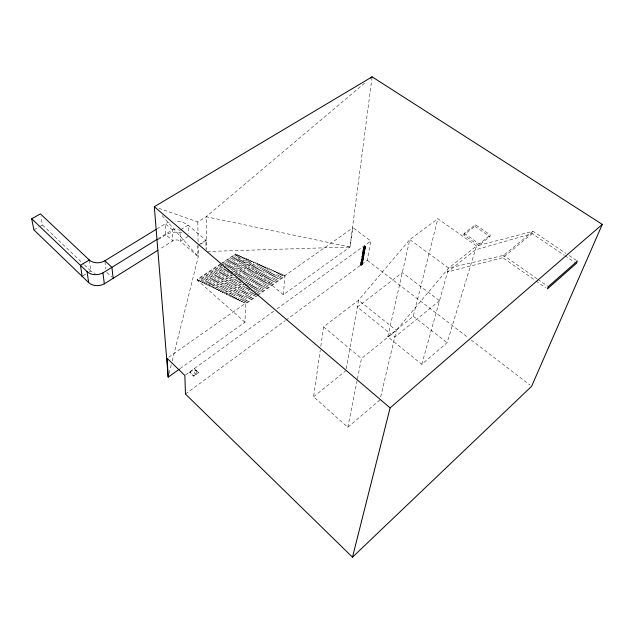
<?xml version="1.0" encoding="UTF-8"?>
<svg xmlns="http://www.w3.org/2000/svg" width="634" height="634" viewBox="0 0 634 634"><rect width="100%" height="100%" fill="white"/><g stroke="black" fill="none" stroke-linecap="round" stroke-linejoin="round"><path stroke-width="0.48" stroke-dasharray="3.17 2.38" d="M233.217 272.446L211.51 287.107L211.51 286.394L232.432 272.279M233.463 274.379L213.341 287.994L213.341 287.289L233.478 273.674M237.988 275.552L255.724 263.498L253.877 261.961L253.838 262.674L215.18 288.898L215.18 288.185L234.532 275.077M237.179 276.099L217.026 289.793L217.034 289.088L233.978 277.581M237.441 278.064L218.881 290.705L218.888 289.992L237.465 277.343M239.319 278.928L220.743 291.616L220.751 290.903L238.535 278.77M241.205 279.808L222.613 292.528L222.621 291.814L240.421 279.642M242.291 281.242L224.491 293.447L224.507 292.726L241.514 281.076M241.768 283.794L226.386 294.366L226.393 293.653L243.416 281.964M245.303 283.572L228.28 295.293L228.295 294.58L244.518 283.406M246.412 285.023L230.182 296.221L230.205 295.507L246.444 284.301M248.338 285.918L232.099 297.156L232.115 296.443L247.561 285.768M249.463 287.392L234.025 298.099L234.041 297.378L249.495 286.671M285.942 320.122L367.276 260.289L370.787 241.031L353.059 227.701L349.968 247.014L283.319 294.731L235.468 254.662L235.491 253.957L221.623 263.158M223.398 264.671L237.274 255.447L237.29 254.741L223.414 263.974M250.596 288.866L235.951 299.042L235.975 298.321L250.327 288.351M225.197 265.495L239.081 256.239L239.105 255.534L225.213 264.79M252.245 289.984L237.893 299.985L237.916 299.264L249.891 290.935M227.004 266.312L240.896 257.032L240.92 256.326L226.195 266.153M253.41 291.466L239.842 300.944L239.874 300.223L253.449 290.744M227.994 267.683L242.727 257.824L242.751 257.119L227.194 267.524M255.383 292.393L241.8 301.895L241.831 301.174L254.622 292.226M229.817 268.515L244.558 258.624L244.581 257.919L229.017 268.356M256.564 293.883L243.773 302.854L243.797 302.133L256.604 293.162M230.824 269.902L246.396 259.425L246.428 258.72L230.839 269.188M180.167 368.568L244.938 322.207L245.778 303.1M248.243 260.233L248.274 259.528L209.688 285.506L209.688 286.211L248.243 260.233L246.428 258.72M234.025 271.899L250.105 261.042L250.137 260.336L233.241 271.732M234.263 273.84L251.967 261.858L252.007 261.145L234.287 273.127M255.724 263.498L255.764 262.785L257.61 264.323L238.249 277.51M257.61 264.323L257.65 263.601L259.512 265.147L240.127 278.381M259.512 265.147L259.552 264.433L261.414 265.979L242.014 279.253M261.414 265.979L261.462 265.266L263.332 266.811L243.099 280.688M263.332 266.811L263.372 266.098L265.25 267.651L245.009 281.567M265.25 267.651L265.297 266.93L267.183 268.491L246.111 283.01M267.183 268.491L267.231 267.778L269.125 269.339L247.22 284.46M269.125 269.339L269.173 268.618L271.075 270.187L249.146 285.363M271.075 270.187L271.122 269.466L273.032 271.043L250.272 286.822M273.032 271.043L273.08 270.322L274.998 271.899L251.405 288.296M274.998 271.899L275.053 271.178L276.971 272.763L253.045 289.429M276.971 272.763L277.026 272.041L278.952 273.626L254.21 290.911M278.952 273.626L279.008 272.905L280.941 274.498L256.184 291.83M280.941 274.498L281.005 273.769L282.946 275.37L257.364 293.32M282.946 275.37L283.01 274.641L284.959 276.25L259.354 294.255M283.319 294.731L285.023 275.521M207.31 251.484L349.968 247.014L372.126 76.825M379.972 399.896L347.828 427.276L313.592 396.765L320.249 350.166M320.804 346.283L323.578 326.867L358.559 300.231L409.794 239.612L437.864 218.722L476.53 245.984L533.028 231.283L565.861 253.354M361.039 265.052L360.255 264.846L361.015 265.194L362.157 264.235L361.015 265.194M362.656 263.348L361.19 264.544L360.595 263.681C363.052 264.893 362.038 262.008 361.871 262.745M362.814 262.436L361.348 263.633L360.762 262.769C363.211 263.982 362.204 261.097 362.038 261.834M360.73 262.119L361.515 262.722L362.981 261.517L362.196 260.915L362.616 261.644L361.499 262.46M360.889 261.2L361.673 261.802L363.139 260.606L362.355 260.003L362.775 260.733L361.657 261.549M362.355 259.203L363.282 259.829L361.832 260.891L361.047 260.289L361.824 260.629M361.214 259.369L361.982 259.718L363.123 258.751C361.705 257.261 365.129 259.781 361.998 259.972L361.372 259.251M362.822 257.388L363.607 257.99L362.157 259.052L361.538 258.323M362.981 256.469L363.765 257.071L362.323 258.125L361.697 257.404M361.697 256.604L362.474 256.944L363.591 256.128L363.171 255.399L363.956 256.001L362.482 257.206L361.863 256.477M363.757 255.201C362.046 253.529 366.016 255.962 362.648 256.279L362.046 255.415C362.775 257.047 364.954 253.719 362.656 255.882M362.022 254.749L362.814 255.351L364.288 254.147L363.496 253.545L363.924 254.274L362.799 255.09M363.496 252.736L364.431 253.362L362.973 254.424L362.188 253.814L362.957 254.163M362.347 252.887L363.123 253.235C365.691 252.76 362.394 251.119 364.598 252.427L363.139 253.489L362.537 252.617M362.513 251.952L363.306 252.554C366.69 252.237 362.696 249.804 364.415 251.476L363.29 252.3M362.68 251.016L363.456 251.365L364.582 250.541L364.162 249.812L364.954 250.414L363.472 251.619L362.838 250.898M362.838 250.073L363.639 250.684L365.121 249.479L364.328 248.877L364.748 249.606L363.623 250.422M365.263 248.679C363.274 246.935 367.007 249.447 363.797 249.741L363.195 248.869L363.789 249.487L364.938 248.52L364.328 248.052L364.938 248.52M363.171 248.195L363.964 248.797C367.363 248.48 363.353 246.047 365.081 247.72L363.956 248.544M363.337 247.252L364.122 247.601L365.247 246.777L364.827 246.047L365.62 246.65L364.13 247.854L363.504 247.125M360.437 264.592L361.055 265.313M361.19 264.544L360.595 263.681M361.348 263.633L360.762 262.769M361.515 262.722L360.92 261.858M361.673 261.802L361.079 260.939M361.832 260.891L363.306 259.686M361.998 259.972L363.464 258.775M362.157 259.052L363.631 257.848M362.323 258.125L363.797 256.928M362.482 257.206L363.956 256.001M362.648 256.279L364.122 255.074M362.814 255.351L362.212 254.48M362.973 254.424L364.455 253.22M363.139 253.489L364.621 252.284L363.805 251.825M363.306 252.554L364.788 251.349M363.472 251.619L364.954 250.414M363.639 250.684L363.028 249.812M363.797 249.741L365.287 248.536M363.964 248.797L365.453 247.593M364.13 247.854L365.62 246.65M361.554 263.768L362.125 264.378M361.713 262.864L362.291 263.467M361.871 261.953L362.45 262.555M362.521 258.292L363.123 258.751M363.005 255.518L363.591 256.128M363.995 249.931L364.582 250.541M365.247 246.777L364.661 246.166M362.521 259.084L363.282 259.829M362.68 258.165L363.44 258.91M363.171 255.399L363.932 256.144M363.662 252.617L364.431 253.362M364.162 249.812L364.93 250.557M362.616 261.644L361.523 262.325M362.775 260.733L361.681 261.406M362.307 257.872L363.456 256.913L362.331 257.729M363.924 254.274L362.822 254.947M364.415 251.476L363.314 252.158M364.748 249.606L363.647 250.279M365.081 247.72L363.979 248.393M362.981 261.517L362.03 261.042M363.139 260.606L362.196 260.122M364.288 254.147L363.337 253.663M365.121 249.479L364.162 248.996M346.164 368.814L358.559 300.231L396.321 330.385L380.416 397.993M347.828 427.276L357.235 379.845M357.425 378.878L361.459 358.551L396.321 330.385L448.65 268.055L476.53 245.984L447.129 342.693L421.776 364.288L387.786 336.852L409.794 239.612L448.65 268.055L503.586 255.367L533.028 231.283L532.18 233.621L502.794 257.697L447.556 271.962L475.341 249.907L532.18 233.621L564.094 255.13M169.127 373.339L171.283 364.732M172.234 360.912L198.276 256.73L198.133 245.77M387.786 336.852L413.273 316.271L437.864 218.722M196.088 373.584C194.543 375.447 193.679 370.494 195.47 370.129C197.483 369.939 196.485 373.711 194.86 373.521M421.776 364.288L448.65 268.055M463.795 234.952L464.262 233.328L475.421 224.705L490.351 235.048L489.844 236.672L478.741 245.469L463.795 234.952L474.937 226.33L475.421 224.705M478.741 245.469L479.233 243.844L490.351 235.048M195.383 370.256L195.288 370.319M196.025 370.137L194.804 370.613M364.59 83.189L206.185 216.725L197.816 221.948L158.936 208.34M313.592 396.765L345.815 370.747M361.031 265.448L362.489 264.251M361.364 263.237L362.474 262.421M361.206 264.148L362.315 263.324M185.469 394.047L285.142 320.709M361.404 259.108L362.022 259.829M362.149 258.791C364.701 258.323 361.42 256.683 363.607 257.99M361.237 260.027L361.863 260.748M361.848 260.495L362.965 259.671M362.989 254.02L364.114 253.204M362.046 255.415L362.672 256.136M361.887 256.342L362.513 257.063M362.497 256.802L363.615 255.985M362.87 250.747L363.496 251.476M362.703 251.682L363.33 252.411M363.48 251.215L364.605 250.398M193.711 375.819L198.41 372.404L194.4 368.6L198.41 372.776L193.719 376.192L189.709 371.992L193.719 376.192M362.379 253.552L363.005 254.274M189.717 372.356L194.408 368.964M363.528 246.983L364.162 247.712M363.361 247.926L363.995 248.655M364.146 247.45L365.279 246.634M185.643 374.852L273.809 311.136M277.018 308.813L370.787 241.031M258.553 294.818L245.746 303.821L243.797 302.133M257.404 292.599L283.01 274.641M168.731 357.251L256.191 295.785M256.992 295.222L353.059 227.701M255.423 291.664L281.005 273.769M253.085 288.708L277.026 272.041M254.25 290.182L279.008 272.905M251.127 287.796L275.053 271.178M248.369 285.205L271.122 269.466M250.311 286.108L273.08 270.322M245.326 282.851L267.231 267.778M247.252 283.747L269.173 268.618M244.225 281.409L265.297 266.93M241.229 279.087L261.462 265.266M242.323 280.521L263.372 266.098M239.343 278.215L259.552 264.433M237.203 275.386L255.764 262.785M238.273 276.796L257.65 263.601M235.333 274.53L253.877 261.961M230.007 270.449L207.873 285.332L207.873 284.618L230.023 269.743M227.178 268.23L204.267 283.564L204.267 282.859L226.378 268.071M229.001 269.062L206.066 284.444L206.066 283.739L228.192 268.903M222.597 264.513L198.917 280.252L200.701 281.821L224.381 266.034M226.187 266.859L202.484 282.693L202.476 281.987L225.379 266.7M220.806 263.696L197.142 279.396L198.925 280.957L222.582 265.218M200.701 281.821L200.693 281.124L221.94 266.962M244.938 322.207L197.158 280.093L221.615 263.863M222.423 263.316L235.468 254.662M198.593 244.946L205.931 240.246L205.963 248.473M200.574 244.201L206.28 240.54L188.092 225.165L183.202 222.376A16.619 12.101 -2.2 0 0 175.111 221.1M188.353 236.173L180.318 241.237A5.286 3.891 -2.3 0 0 172.9 240.872L159.625 249.194M180.761 229.722L188.092 225.165L188.29 233.423M158.31 239.47L165.87 234.778A16.413 12.078 -2.3 0 1 183.527 233.391M158.143 238.709L172.44 229.857A5.349 3.891 -2.2 0 1 178.328 229.31M82.927 275.853L86.089 273.912M89.243 271.978L90.828 271.003A10.968 8.091 -7.6 0 0 95.274 273.373M156.931 228.89L165.323 223.747A16.619 12.101 -2.2 0 1 168.969 222.154M33.887 229.896L39.054 226.972M39.91 226.481L42.494 225.022L40.933 216.669M349.968 247.014L206.185 216.725L206.319 249.685M569.142 255.557L576.536 260.526M564.91 255.676L574.729 262.294M474.937 226.33L489.844 236.672M537.109 278.809L503.586 255.367L502.794 257.697L535.199 280.418M537.909 279.364L547.483 286.061M536.007 280.981L545.731 287.796M464.262 233.328L479.233 243.844M364.796 246.19L365.596 246.792M364.495 247.109L365.43 247.743M363.028 248.988L363.829 249.598M363.829 250.866L364.764 251.492M362.371 252.744L363.163 253.346M363.171 254.591L364.098 255.217M363.765 257.071L362.846 256.445L363.425 257.055M367.276 260.289L468.225 337.7M471.355 340.101L530.04 385.107M361.562 257.38L362.347 257.99M361.396 258.307L362.18 258.91M413.273 316.271L447.129 342.693M252.007 261.145L253.838 262.674M250.137 260.336L251.967 261.858M248.274 259.528L250.105 261.042M244.581 257.919L246.396 259.425M242.751 257.119L244.558 258.624M240.92 256.326L242.727 257.824M239.105 255.534L240.896 257.032M323.578 326.867L361.459 358.551M237.29 254.741L239.081 256.239M235.491 253.957L237.274 255.447M241.831 301.174L243.773 302.854M239.874 300.223L241.8 301.895M237.916 299.264L239.842 300.944M235.975 298.321L237.893 299.985M234.041 297.378L235.951 299.042M232.115 296.443L234.025 298.099M230.205 295.507L232.099 297.156M228.295 294.58L230.182 296.221M226.393 293.653L228.28 295.293M224.507 292.726L226.386 294.366M222.621 291.814L224.491 293.447M220.751 290.903L222.613 292.528M218.888 289.992L220.743 291.616M217.034 289.088L218.881 290.705M215.18 288.185L217.026 289.793M213.341 287.289L215.18 288.898M211.51 286.394L213.341 287.994M209.688 285.506L211.51 287.107M207.873 284.618L209.688 286.211M206.066 283.739L207.873 285.332M204.267 282.859L206.066 284.444M202.476 281.987L204.267 283.564M200.693 281.124L202.484 282.693M106.892 272.414L111.766 276.995M42.494 225.022L83.72 264.243M84.433 264.917L90.828 271.003L89.418 260.915M162.066 215.544L198.276 256.73L180.318 241.237L179.945 230.229A5.349 3.891 -2.2 0 0 179.47 229.873M104.967 261.676L105.862 269.006M197.776 245.469L197.927 256.437M197.142 279.396L197.158 280.093M198.917 280.252L198.925 280.957M197.816 221.948L198.077 241.958M439.521 300.746L394.736 337.122L357.33 307.054L402.328 272.588L439.521 300.746M172.44 229.857L165.323 223.747L165.87 234.778L172.9 240.872L172.44 229.857"/><path stroke-width="0.95" d="M168.176 377.159L167.13 358.376L184.843 375.439L185.469 394.047L352.488 557.175L390.108 407.908L602.3 224.396L372.126 76.825L154.308 206.724L168.176 377.159L179.367 369.147M602.3 224.396L531.609 386.304L352.488 557.175M370.621 78.101L372.126 76.825M156.091 229.405L104.856 260.764A11.111 8.115 -7.4 0 1 89.291 259.995L40.417 213.888L31.7 218.762L33.887 229.896L88.665 282.621A11.697 8.71 -8.1 0 0 104.325 283.85L157.961 250.232M31.7 218.762L87.08 271.645A11.848 8.733 -7.8 0 0 102.946 272.882L157.303 239.224M89.291 259.995L80.478 265.329L82.135 276.337M154.308 206.724L390.108 407.908M104.856 260.764L111.909 267.334L113.161 278.31M87.08 271.645L88.665 282.621M102.946 272.882L104.325 283.85M548.283 286.623L547.348 288.938L576.361 263.395L577.352 261.073L548.283 286.623"/></g></svg>
